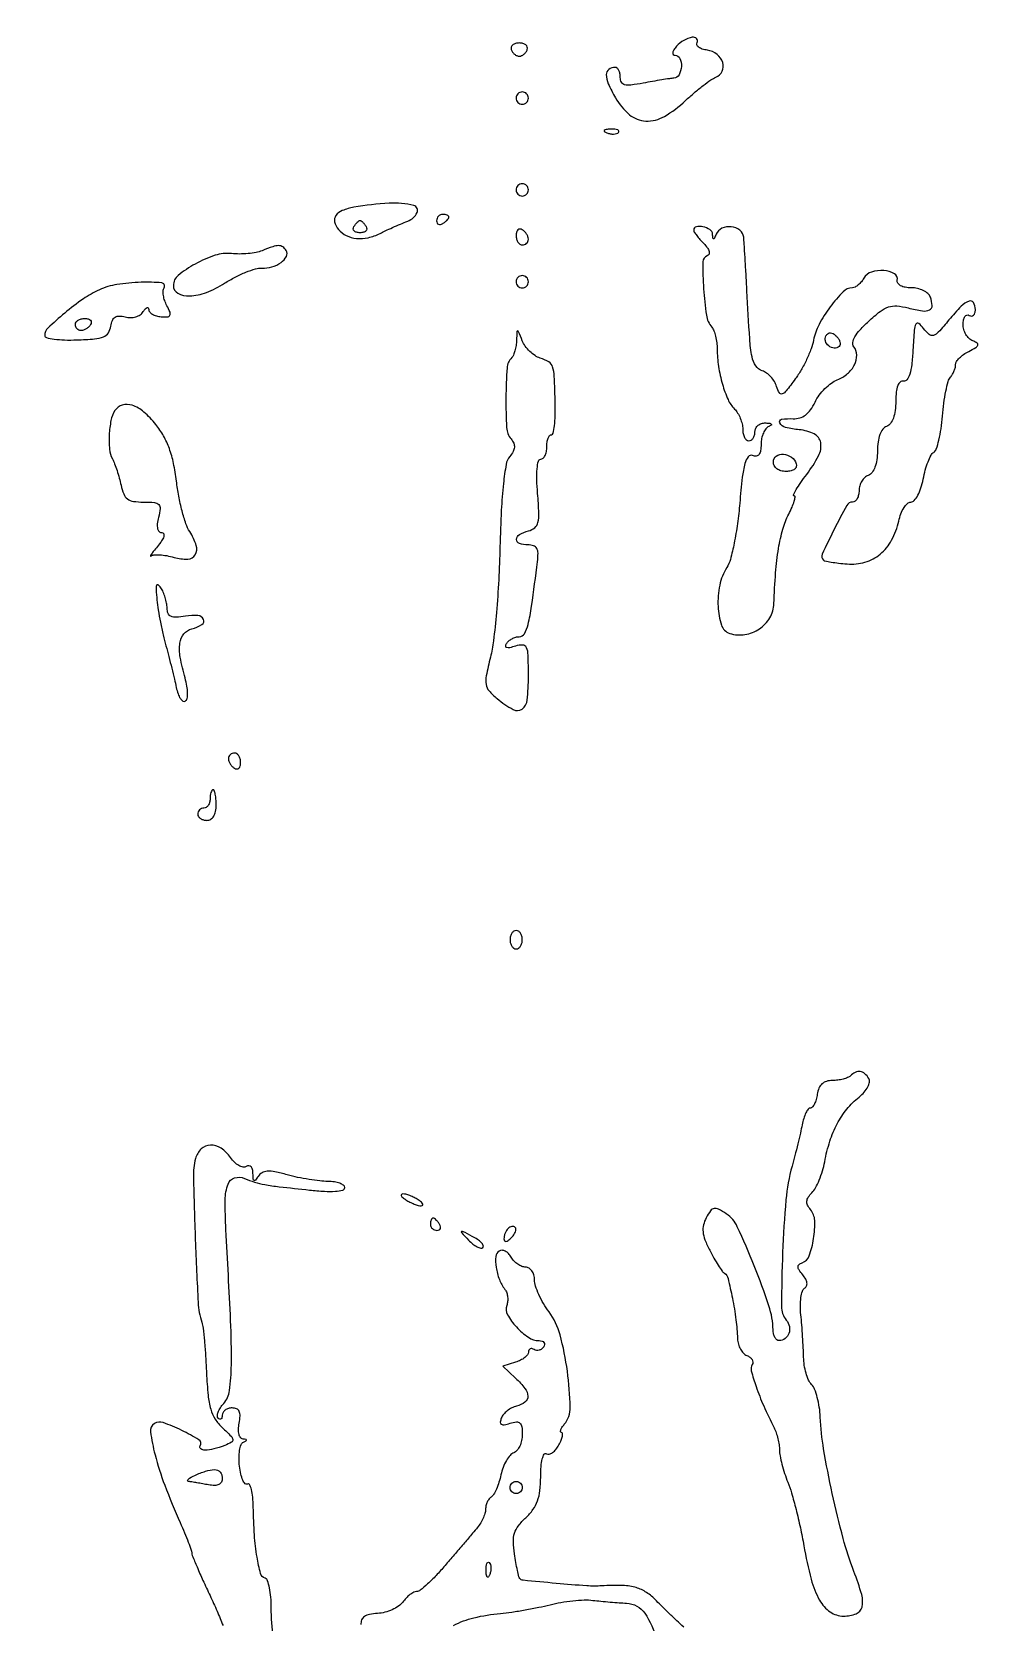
# Model space of a CAD drawing. Extents: x 0 to 4160, y 0 to 3120.
# Drawn here: x 2816.9 to 2972.4, y 1971 to 2230.8 of the extents above; entities that cross this region are included whole.
import ezdxf

# ---------------------------------------------------------------- set-up
doc = ezdxf.new("R2010")
doc.units = 0

msp = doc.modelspace()

# ---------------------------------------------------------------- linework, layer by layer
for points in [[(4159.499279, 606.274193, 0.000001), (4159.667734, 974.478125, 0.000057), (4159.806661, 1380.08378, 0.000034), (4159.883999, 1862.25), (4160, 3120), (3296.563358, 3120), (2433.126717, 3120)], [(757.647081, 3119.740147, 0.000002), (520.492565, 3119.487217, 0.4139)], [(1964.75, 0.149832, 0.000016), (2717.930904, 0.232101, 0.000028), (3351.473438, 0.357111)], [(2856.37979, 1968.45864, -0.038653), (2856, 1973.364072, 0.020589), (2855.928472, 1975.100408, 0.029886), (2855.711305, 1976.618405, 0.029849), (2855.39993, 1977.781725, 0.234827), (2855.017209, 1978.166667, -0.24905), (2854.259682, 1978.970685, -0.02539), (2853.677631, 1981.614522, -0.024888), (2853.255321, 1985.233637, -0.012685), (2853.067489, 1989.809017, 0.019755), (2852.978319, 1991.42377, 0.038817), (2852.757938, 1992.690405, 0.059557), (2852.455455, 1993.472981, 0.43361), (2852.10847, 1993.567038, -0.361349), (2851.73728, 1993.619318, -0.080154), (2851.359615, 1994.199029, -0.049554), (2851.030388, 1995.197795, -0.025799), (2850.811113, 1996.492235, -0.029251), (2850.73233, 1997.855321, -0.04046), (2850.83216, 1999.075618, -0.046056), (2851.074963, 2000.008789, -0.210283), (2851.452644, 2000.405267, 0.023834), (2851.873639, 2000.604909, 0.310358), (2851.94931, 2000.750806, 0.330055), (2851.839644, 2000.865959, 0.025328), (2851.388672, 2000.921053, -0.218747), (2850.989483, 2001.139976, -0.099731), (2850.730568, 2001.690446, -0.068496), (2850.645037, 2002.509361, -0.039063), (2850.755249, 2003.5, 0.033343), (2850.901758, 2004.692739, 0.121329), (2850.761718, 2005.437288, 0.186522), (2850.338475, 2005.851486, 0.101798), (2849.616577, 2006, 0.070474), (2848.998761, 2005.912485, 0.086138), (2848.47487, 2005.657292, 0.100202), (2848.124611, 2005.278228, 0.137401), (2848, 2004.833333, -0.057674), (2847.953523, 2004.431745, -0.173341), (2847.805968, 2004.203407, -0.253183), (2847.590629, 2004.169127, -0.112299), (2847.339464, 2004.327203, -0.218904), (2847.19889, 2004.707122, -0.070119), (2847.331478, 2005.309569, -0.054843), (2847.690525, 2006.023081, -0.037724), (2848.239838, 2006.743869, 0.151144), (2849.18789, 2008.829762, 0.028478), (2849.482708, 2013.056577, 0.01489), (2849.359273, 2020.281681, 0.002108), (2848.600227, 2035.129709, -0.015434), (2848.480983, 2040.010381, -0.085972), (2848.942944, 2042.578779, -0.236105), (2850.009481, 2043.5876, -0.176808), (2851.649075, 2043.495485, 0.027204), (2853.285039, 2042.895109, 0.030047), (2854.923511, 2042.498909, 0.015478), (2857.312066, 2042.147127, 0.00219), (2862.25, 2041.597295, 0.01282), (2864.676873, 2041.400598, 0.030921), (2866.477309, 2041.412458, 0.040255), (2867.684403, 2041.593505, 0.348528), (2868, 2041.991264, 0.239827), (2867.802904, 2042.378541, 0.069087), (2867.192187, 2042.705322, 0.053016), (2866.303285, 2042.929862, 0.034881), (2865.25, 2043.005577, -0.027984), (2863.923046, 2043.082601, -0.012028), (2862.165616, 2043.326654, -0.011857), (2860.301713, 2043.676922, -0.015343), (2858.611672, 2044.090775, 0.016011), (2856.598195, 2044.58098, 0.065273), (2855.344931, 2044.676959, 0.116113), (2854.501046, 2044.429613, 0.122996), (2853.876985, 2043.835198, -0.024711), (2853.446675, 2043.225216, -0.367798), (2853.209459, 2043.176604, -0.253995), (2853.051478, 2043.422765, -0.016161), (2853.015313, 2044.309017, 0.0562), (2852.934249, 2044.977104, 0.1337), (2852.696848, 2045.412853, 0.200428), (2852.342306, 2045.567162, 0.143082), (2851.920083, 2045.450608, -0.186954), (2851.396778, 2045.353255, -0.082065), (2850.723585, 2045.598584, -0.064686), (2850.008165, 2046.133945, -0.047077), (2849.363379, 2046.891591, 0.092301), (2847.800506, 2048.424453, 0.155316), (2846.052258, 2048.933715, 0.187021), (2844.556634, 2048.311077, 0.137565), (2843.635399, 2046.75, 0.071154), (2843.277558, 2043.722369, 0.003358), (2843.59784, 2033.440547, 0.00359), (2844.058476, 2023.219513, 0.064617), (2844.648559, 2020, -0.048466), (2844.852259, 2019.060308, -0.005801), (2845.075288, 2016.944258, -0.006869), (2845.277148, 2014.415967, -0.005595), (2845.425764, 2011.703855, 0.012656), (2845.676939, 2008.062107, 0.047032), (2846.106676, 2005.805307, 0.071185), (2846.837206, 2004.188125, 0.063673), (2848.015332, 2002.771089, -0.00936), (2849.434636, 2001.398289, -0.163748), (2849.714741, 2000.831107, -0.31024), (2849.49634, 2000.398529, -0.031963), (2848.404363, 1999.887519, -0.027899), (2846.606464, 1999.295688, -0.062373), (2845.183756, 1999.098621, -0.169913), (2844.489033, 1999.33159, -0.383327), (2844.398155, 1999.835211, 0.413512), (2844.172977, 2000.794218, 0.026189), (2841.378679, 2002.333853, 0.026799), (2838.352194, 2003.605061, 0.228255), (2836.927652, 2003.455286, 0.296202), (2836.280931, 2002.086129, 0.02965), (2837.012543, 1998.361145, 0.027523), (2838.595684, 1993.389011, 0.013616), (2841.118375, 1987.260898, -0.005387), (2841.83916, 1985.588695, -0.007444), (2842.447273, 1984.071967, -0.004945), (2842.92394, 1982.792168, -0.08688), (2843, 1982.357741, 0.098617), (2843.091496, 1981.898354, 0.002749), (2843.88125, 1980.023583, 0.005537), (2844.850472, 1977.825325, 0.003763), (2846, 1975.344175, -0.008029), (2847.148876, 1972.807912, -0.010328), (2848.11875, 1970.439114, -0.008356)], [(2923.362936, 1970.203918, -0.004146), (2922.240689, 1971.245786, -0.002587), (2920.942271, 1972.484173, -0.002595), (2919.674983, 1973.718201, -0.004712), (2918.653679, 1974.742202, 0.062165), (2917.09339, 1975.983359, 0.075155), (2915.369856, 1976.707539, 0.057265), (2913.155299, 1977.004593, 0.021118), (2910, 1976.931083, -0.034012), (2907.518502, 1976.937225, -0.005086), (2902.543043, 1977.339338, -0.001526), (2897.150718, 1977.846995, -0.197528), (2896.570848, 1978.154027, -0.116531), (2896.435794, 1978.425393, -0.005034), (2896.202396, 1979.470557, -0.008353), (2895.957037, 1980.726458, -0.005835), (2895.72064, 1982.149996, -0.030868), (2895.538937, 1984.137379, -0.083553), (2895.73204, 1985.535382, -0.08945), (2896.361466, 1986.737339, -0.038965), (2897.579099, 1988.07431, 0.048516), (2898.746814, 1989.406633, 0.068607), (2899.482295, 1990.799929, 0.059664), (2899.875812, 1992.484306, 0.027588), (2900, 1994.733331, -0.01901), (2900.064441, 1996.427656, -0.042287), (2900.270686, 1997.70117, -0.073912), (2900.57679, 1998.440307, -0.418139), (2900.949827, 1998.531009, 0.202545), (2901.395213, 1998.461921, 0.092842), (2901.939465, 1998.71215, 0.0693), (2902.499748, 1999.238813, 0.046669), (2902.98501, 1999.971992, 0.023931), (2903.354783, 2000.750267, 0.046992), (2903.558366, 2001.404273, 0.077359), (2903.582052, 2001.846972, 0.384944), (2903.412739, 2002, -0.342416), (2903.261975, 2002.116962, -0.144424), (2903.27171, 2002.389699, -0.064731), (2903.479024, 2002.816881, -0.027912), (2903.856119, 2003.326634, 0.180533), (2904.825168, 2006.105754, 0.028241), (2904.363825, 2011.994859, 0.031548), (2903.16827, 2017.962502, 0.095051), (2901.369414, 2021.683278, -0.027668), (2900.462564, 2023.053807, -0.026324), (2899.696015, 2024.538568, -0.027293), (2899.160557, 2025.921663, -0.078863), (2899, 2026.933278, 0.068237), (2898.891545, 2027.724279, 0.085047), (2898.574564, 2028.393745, 0.100144), (2898.103455, 2028.840865, 0.140835), (2897.54969, 2029, -0.095804), (2896.92709, 2029.1204, -0.055989), (2896.255742, 2029.481867, -0.053129), (2895.640217, 2030.012996, -0.0607), (2895.181367, 2030.640398, 0.063309), (2894.752981, 2031.219801, 0.08406), (2894.228168, 2031.61052, 0.103248), (2893.692267, 2031.756802, 0.154789), (2893.225557, 2031.639402, 0.236991), (2892.673986, 2030.743442, 0.05877), (2892.728985, 2028.968388, 0.054807), (2893.250764, 2026.990125, 0.073432), (2894.161685, 2025.376748, -0.084238), (2894.452638, 2024.834549, -0.054097), (2894.606255, 2024.135593, -0.052647), (2894.608517, 2023.395372, -0.066163), (2894.449452, 2022.72887, 0.224463), (2894.561786, 2021.237859, 0.057451), (2896.02888, 2019.232368, 0.056811), (2897.994151, 2017.539942, 0.150481), (2899.747578, 2017, -0.079193), (2900.224479, 2016.923989, -0.157234), (2900.530954, 2016.701458, -0.184695), (2900.620968, 2016.37053, -0.11396), (2900.489919, 2015.983688, -0.090427), (2900.179369, 2015.639411, -0.095498), (2899.77286, 2015.434921, -0.099685), (2899.334197, 2015.401101, -0.108373), (2898.930902, 2015.542705, 0.083218), (2898.575233, 2015.687875, 0.161891), (2898.273452, 2015.65774, 0.181844), (2898.072789, 2015.45912, 0.108108), (2898, 2015.126405, -0.167955), (2897.852209, 2014.698842, -0.058812), (2897.387033, 2014.231518, -0.050319), (2896.711851, 2013.79907, -0.040466), (2895.913305, 2013.472484), (2893.826611, 2012.810193), (2895.913305, 2010.866141, -0.039423), (2897.438605, 2009.202242, -0.158554), (2897.903779, 2007.922614, -0.246881), (2897.440942, 2006.964224, -0.095549), (2896.069175, 2006.307839, 0.056644), (2895.288817, 2006.006114, 0.046767), (2894.540183, 2005.520351, 0.048664), (2893.931746, 2004.934727, 0.085418), (2893.575467, 2004.336068, 0.061981), (2893.409736, 2003.666388, 0.298909), (2893.576229, 2003.332118, 0.183901), (2894.048751, 2003.253905, 0.026913), (2895.006292, 2003.501997, -0.0492), (2896.035928, 2003.720391, -0.216451), (2896.611717, 2003.532365, -0.177198), (2896.919412, 2002.938554, -0.031841), (2897, 2001.674376, -0.053079), (2896.895555, 2000.693284, -0.056584), (2896.587074, 1999.778265, -0.063423), (2896.132571, 1999.061133, -0.128913), (2895.594296, 1998.674558, 0.127078), (2895.007338, 1998.256226, 0.04377), (2894.404343, 1997.395864, 0.040113), (2893.877991, 1996.288292, 0.036829), (2893.517359, 1995.079037, -0.022827), (2893.192595, 1993.867249, -0.026678), (2892.772152, 1992.753085, -0.027135), (2892.322457, 1991.864371, -0.124265), (2891.923063, 1991.452451, 0.094198), (2891.569549, 1991.12874, 0.052876), (2891.27115, 1990.626257, 0.050169), (2891.068473, 1990.034495, 0.057494), (2891, 1989.440983, -0.077296), (2890.894846, 1988.764842, -0.032852), (2890.558795, 1987.909226, -0.031518), (2890.072859, 1987.025915, -0.035845), (2889.498025, 1986.25, 0.000639), (2888.689071, 1985.30502, 0.000161), (2887.375529, 1983.765625, 0.000165), (2885.875597, 1982.005469, 0.000166), (2884.381663, 1980.25, -0.012991), (2882.922615, 1978.622029, -0.018074), (2881.528379, 1977.248437, -0.014668), (2880.320372, 1976.204941, -0.172462), (2879.74388, 1976, 0.120741), (2879.264176, 1975.882446, 0.041137), (2878.653326, 1975.497029, 0.038057), (2878.023101, 1974.94297, 0.035559), (2877.468464, 1974.287759, -0.084367), (2876.782168, 1973.620827, -0.044518), (2875.744622, 1973.035312, -0.042631), (2874.544374, 1972.611297, -0.050793), (2873.358222, 1972.428533, 0.035051), (2872.050675, 1972.268942, 0.100252), (2871.208139, 1971.921271, 0.149532), (2870.759777, 1971.36991, 0.118542), (2870.644542, 1970.606858, -0.069159)], [(2885.76637, 1970.456498, -0.064476), (2889.102712, 1971.724124, -0.035583), (2893.413808, 1972.433959, 0.012962), (2895.270226, 1972.653995, 0.00755), (2897.484848, 1973.009115, 0.007544), (2899.693905, 1973.432095, 0.012644), (2901.53461, 1973.86223, -0.021895), (2903.296403, 1974.2397, -0.016606), (2905.255136, 1974.503892, -0.016878), (2907.112945, 1974.628753, -0.037113), (2908.53461, 1974.570663, 0.004788), (2909.853104, 1974.431105, 0.003183), (2911.367433, 1974.295193, 0.003204), (2912.839087, 1974.182041, 0.006252), (2914.0141, 1974.11402, -0.233714), (2917.002506, 1972.463916, -0.098554), (2918.882538, 1968.145782, -0.079047)]]:
    msp.add_lwpolyline(points, format="xyb")
for points in [[(2922.210573, 2228.461963, 0.034298), (2921.761049, 2227.875772, 0.104444), (2921.57706, 2227.411757, 0.239028), (2921.665747, 2227.124939, 0.203142), (2921.960573, 2227, -0.298753), (2922.739889, 2226.488722, -0.116902), (2922.976936, 2225.161966, -0.107532), (2922.598813, 2223.7967, -0.258514), (2921.75, 2223.240077, 0.017566), (2921.04286, 2223.162266, 0.003361), (2919.765625, 2222.967341, 0.003579), (2918.277355, 2222.719021, 0.003288), (2916.75, 2222.442568, -0.014558), (2914.742579, 2222.125768, -0.092676), (2913.716898, 2222.184722, -0.212066), (2913.196163, 2222.589015, -0.123796), (2913, 2223.369158, 0.049125), (2912.938534, 2223.993253, 0.069123), (2912.755208, 2224.52094, 0.089302), (2912.484843, 2224.876199, 0.187693), (2912.166667, 2225, 0.159358), (2911.124364, 2224.659146, 0.241826), (2910.706242, 2223.823925, 0.104595), (2911.035589, 2222.34304, 0.023745), (2912.218257, 2220.04193, 0.086683), (2914.518736, 2217.283744, 0.167036), (2917.167619, 2216.251209, 0.142649), (2920.200025, 2217.00204, 0.05757), (2923.65009, 2219.576783, -0.011895), (2925.078915, 2220.861512, -0.012949), (2926.528166, 2222.039859, -0.012488), (2927.816824, 2222.982979, -0.060175), (2928.618481, 2223.407092, 0.194068), (2929.65211, 2224.369588, 0.188026), (2929.746289, 2225.795857, 0.151224), (2928.811634, 2227.144746, 0.131509), (2927.224953, 2227.821494, -0.042728), (2926.401923, 2228.011637, -0.081936), (2925.801199, 2228.321298, -0.136574), (2925.51285, 2228.692934, -0.239945), (2925.544186, 2229.071494, 0.347964), (2925.470108, 2229.706426, 0.246248), (2924.753834, 2229.929599, 0.08694), (2923.376567, 2229.42015, 0.080244)], [(2895.191667, 2227.925, 0.073624), (2895.399741, 2227.514089, 0.066918), (2895.723802, 2227.165781, 0.070382), (2896.110048, 2226.930417, 0.102038), (2896.5, 2226.85, 0.102038), (2896.889952, 2226.930417, 0.070382), (2897.276198, 2227.165781, 0.066918), (2897.600259, 2227.514089, 0.073624), (2897.808333, 2227.925, 0.159683), (2897.810399, 2228.333474, 0.143818), (2897.571823, 2228.684219, 0.107546), (2897.111023, 2228.920344, 0.064908), (2896.5, 2229, 0.064908), (2895.888977, 2228.920344, 0.107546), (2895.428177, 2228.684219, 0.143818), (2895.189601, 2228.333474, 0.159683)], [(2896, 2220, 0.099038), (2896.076342, 2219.618362, 0.097945), (2896.29375, 2219.29375, 0.097945), (2896.618362, 2219.076342, 0.099038), (2897, 2219, 0.099038), (2897.381638, 2219.076342, 0.097945), (2897.70625, 2219.29375, 0.097945), (2897.923658, 2219.618362, 0.099038), (2898, 2220, 0.099038), (2897.923658, 2220.381638, 0.097945), (2897.70625, 2220.70625, 0.097945), (2897.381638, 2220.923658, 0.099038), (2897, 2221, 0.099038), (2896.618362, 2220.923658, 0.097945), (2896.29375, 2220.70625, 0.097945), (2896.076342, 2220.381638, 0.099038)], [(2910.8125, 2214.316886, 0.051402), (2911.359369, 2214.160852, 0.05415), (2911.916927, 2214.123424, 0.060344), (2912.402231, 2214.202593, 0.126455), (2912.729167, 2214.395833, 0.296942), (2912.77538, 2214.614691, 0.208169), (2912.592839, 2214.799335, 0.077125), (2912.112848, 2214.910055, 0.028489), (2911.416667, 2214.921053, 0.018894), (2910.670344, 2214.862007, 0.168741), (2910.37858, 2214.720685, 0.470617), (2910.395823, 2214.538436, 0.054073)], [(2896, 2205, 0.099038), (2896.076342, 2204.618362, 0.097945), (2896.29375, 2204.29375, 0.097945), (2896.618362, 2204.076342, 0.099038), (2897, 2204, 0.099038), (2897.381638, 2204.076342, 0.097945), (2897.70625, 2204.29375, 0.097945), (2897.923658, 2204.618362, 0.099038), (2898, 2205, 0.099038), (2897.923658, 2205.381638, 0.097945), (2897.70625, 2205.70625, 0.097945), (2897.381638, 2205.923658, 0.099038), (2897, 2206, 0.099038), (2896.618362, 2205.923658, 0.097945), (2896.29375, 2205.70625, 0.097945), (2896.076342, 2205.381638, 0.099038)], [(2869.5, 2202.152935, 0.049465), (2867.598835, 2201.625398, 0.14835), (2866.548823, 2200.803604, 0.216978), (2866.352691, 2199.754629, 0.113036), (2866.964826, 2198.542382, 0.107138), (2868.249444, 2197.53586, 0.089194), (2869.923374, 2197.066759, 0.07963), (2871.825377, 2197.18791, 0.063132), (2873.763569, 2197.892399, -0.010538), (2874.624364, 2198.312093, -0.004268), (2875.8143, 2198.849263, -0.00422), (2877.104752, 2199.405634, -0.005352), (2878.306388, 2199.896652, 0.184008), (2879.819432, 2201.281418, 0.478645), (2879.293531, 2202.436812, 0.077869), (2875.25553, 2202.823168, 0.027954)], [(2883, 2199.940983, 0.108972), (2883.078288, 2199.586039, 0.182303), (2883.29375, 2199.3746, 0.161196), (2883.6179, 2199.343488, 0.082592), (2884, 2199.5, 0.029505), (2884.382774, 2199.768994, 0.035638), (2884.70625, 2200.066025, 0.038439), (2884.934461, 2200.34829, 0.151918), (2885, 2200.559017, 0.210953), (2884.92554, 2200.727648, 0.081139), (2884.70625, 2200.870461, 0.061769), (2884.382849, 2200.967655, 0.042167), (2884, 2201, 0.105053), (2883.618444, 2200.918938, 0.099167), (2883.29375, 2200.688914, 0.09642), (2883.076123, 2200.345238, 0.093332)], [(2871.5, 2199, -0.146489), (2871.602013, 2198.620597, -0.191582), (2871.461189, 2198.29375, -0.134005), (2871.074636, 2198.072951, -0.063222), (2870.5, 2198, -0.063222), (2869.925364, 2198.072951, -0.134005), (2869.538811, 2198.29375, -0.191582), (2869.397987, 2198.620597, -0.146489), (2869.5, 2199, -0.025622), (2869.764631, 2199.382847, -0.032351), (2870.048689, 2199.70625, -0.033983), (2870.313296, 2199.937141, -0.163822), (2870.5, 2200, -0.163822), (2870.686704, 2199.937141, -0.033983), (2870.951311, 2199.70625, -0.032351), (2871.235369, 2199.382847, -0.025622)], [(2896, 2197.559017, 0.062283), (2896.074545, 2196.962904, 0.080552), (2896.29375, 2196.457961, 0.097988), (2896.618621, 2196.120018, 0.153634), (2897, 2196, 0.092995), (2897.381732, 2196.071618, 0.096318), (2897.70625, 2196.276414, 0.099231), (2897.923444, 2196.581949, 0.105429), (2898, 2196.940983, 0.089642), (2897.926698, 2197.346558, 0.053229), (2897.70625, 2197.7871, 0.051032), (2897.382515, 2198.193797, 0.06081), (2897, 2198.5, 0.139169), (2896.620352, 2198.607943, 0.191142), (2896.29375, 2198.478525, 0.138808), (2896.073267, 2198.110654, 0.066118)], [(2925, 2198.428571, 0.14123), (2925.090274, 2198.115346, 0.019112), (2925.479967, 2197.545033, 0.020785), (2926.008251, 2196.890692, 0.016158), (2926.633929, 2196.223214, -0.036336), (2927.226919, 2195.537149, -0.090024), (2927.521108, 2194.944191, -0.169008), (2927.497541, 2194.507053, -0.218462), (2927.207537, 2194.235846, 0.322712), (2926.473857, 2193.218349, 0.016015), (2926.611859, 2188.856568, 0.020992), (2927.070351, 2184.53234, 0.136662), (2927.952187, 2182.553693, -0.082048), (2928.287979, 2181.976844, -0.030225), (2928.569876, 2181.075147, -0.028981), (2928.764233, 2180.034422, -0.030869), (2928.831523, 2179, 0.036801), (2929.05045, 2176.155358, 0.03266), (2929.685931, 2173.25474, 0.033905), (2930.597804, 2170.746988, 0.092476), (2931.661011, 2169.196132, -0.060155), (2932.173813, 2168.542485, -0.039059), (2932.606672, 2167.683953, -0.038968), (2932.90206, 2166.765021, -0.058346), (2933, 2165.928571, 0.049879), (2933.073804, 2165.190576, 0.069864), (2933.29375, 2164.566518, 0.090018), (2933.618232, 2164.146613, 0.185417), (2934, 2164, 0.148195), (2934.381354, 2164.115568, 0.098894), (2934.70625, 2164.440625, 0.082425), (2934.925306, 2164.926543, 0.064853), (2935, 2165.5, -0.117584), (2935.134948, 2166.065902, -0.105533), (2935.514062, 2166.536184, -0.097345), (2936.081752, 2166.837493, -0.084943), (2936.75, 2166.921053, -0.021021), (2937.416573, 2166.862835, -0.185333), (2937.672067, 2166.724694, -0.449116), (2937.648042, 2166.54862, -0.051902), (2937.25, 2166.337719, 0.13526), (2936.770961, 2165.971723, 0.060379), (2936.367188, 2165.28082, 0.053478), (2936.092692, 2164.397879, 0.048679), (2936, 2163.448051, -0.037035), (2935.92253, 2162.403589, -0.12461), (2935.660208, 2161.776178, -0.204063), (2935.219338, 2161.521263, -0.122622), (2934.609821, 2161.596231, 0.333896), (2933.897317, 2161.392808, 0.096619), (2933.361586, 2160.299269, 0.037675), (2932.932449, 2158.038483, 0.006951), (2932.515623, 2153.814846, -0.013235), (2932.142929, 2150.469116, -0.015088), (2931.605456, 2147.291884, -0.014344), (2930.993703, 2144.636561, -0.077767), (2930.405802, 2143.285183, 0.090736), (2929.247599, 2140.423585, 0.062122), (2928.968478, 2136.921087, 0.068075), (2929.522155, 2133.887044, 0.241281), (2930.885091, 2132.536471, 0.116395), (2933.36385, 2132.348759, 0.109939), (2935.723215, 2133.277912, 0.112115), (2937.432403, 2135.100369, 0.125109), (2938.099481, 2137.410515, -0.011097), (2938.37377, 2142.44931, -0.021755), (2938.854919, 2146.436989, -0.027327), (2939.554438, 2149.591477, -0.051141), (2940.51112, 2152.021504, 0.016104), (2941.056217, 2153.164365, 0.030176), (2941.409631, 2154.125067, 0.037046), (2941.563474, 2154.81918, 0.457064), (2941.406991, 2155, -0.550519), (2941.29251, 2155.180862, -0.02083), (2941.741356, 2156.035023, -0.020656), (2942.464497, 2157.171249, -0.010879), (2943.450113, 2158.523482, 0.041643), (2945.383204, 2161.550254, 0.163788), (2945.731978, 2163.705497, 0.241616), (2944.68356, 2165.11834, 0.090719), (2942.241811, 2165.813358, -0.036969), (2940.006701, 2166.197644, -0.206884), (2939.06314, 2166.9182, -0.521062), (2939.353871, 2167.519893, -0.053456), (2941.229973, 2167.619736, 0.084319), (2942.30242, 2167.743176, 0.09041), (2943.245441, 2168.214119, 0.076765), (2944.074592, 2169.062272, 0.043027), (2944.811204, 2170.305635, -0.046617), (2945.496296, 2171.443362, -0.036212), (2946.43598, 2172.542019, -0.037245), (2947.472541, 2173.44454, -0.069764), (2948.444846, 2173.979031, 0.086177), (2950.125572, 2174.975685, 0.100432), (2951.267247, 2176.436359, 0.120149), (2951.627426, 2178.016728, 0.165731), (2951.140903, 2179.376748, -0.217609), (2950.972119, 2180.0562, -0.084703), (2951.315702, 2180.985734, -0.053783), (2952.161262, 2182.144175, -0.022221), (2953.531548, 2183.522652, -0.02096), (2955.450003, 2185.145214, -0.083713), (2956.801365, 2185.87137, -0.103643), (2958.162008, 2186.034738, -0.041648), (2960.017557, 2185.715645, 0.023169), (2962.347608, 2185.225781, 0.153017), (2963.51169, 2185.393138, 0.300846), (2963.937118, 2186.10308, 0.080625), (2963.654923, 2187.456872, 0.122453), (2963.242023, 2188.047514, 0.064625), (2962.49312, 2188.546706, 0.0583), (2961.543499, 2188.885181, 0.056541), (2960.531385, 2189, -0.042962), (2959.542449, 2189.085131, -0.080538), (2958.785735, 2189.346416, -0.121413), (2958.346112, 2189.743694, -0.201519), (2958.25, 2190.226259, 0.323946), (2957.765077, 2191.296457, 0.11353), (2956.053405, 2191.81229, 0.091323), (2954.010642, 2191.575241, 0.193078), (2952.79069, 2190.590468, -0.043878), (2952.376278, 2189.981991, -0.046336), (2951.868835, 2189.4672, -0.051095), (2951.348688, 2189.112967, -0.124583), (2950.902344, 2189, 0.202325), (2949.388998, 2188.361488, 0.033845), (2947.302784, 2185.907712, 0.037165), (2945.46069, 2182.986785, 0.075219), (2944.56078, 2180.428165, -0.042336), (2944.166713, 2179.018937, -0.02088), (2943.443559, 2177.303952, -0.020555), (2942.539375, 2175.575215, -0.028164), (2941.578343, 2174.106188, -0.007489), (2940.085408, 2172.144814, -0.130953), (2939.450934, 2171.667685, -0.379412), (2938.988312, 2171.831803, -0.049364), (2938.53908, 2172.876871, 0.060484), (2938.168017, 2173.689915, 0.047937), (2937.587065, 2174.462466, 0.049389), (2936.896301, 2175.082538, 0.081553), (2936.198848, 2175.436888, -0.168932), (2935.130875, 2176.235425, -0.101435), (2934.51977, 2177.714193, -0.031683), (2934.145227, 2180.662574, -0.002535), (2933.690601, 2188.5, 0.000877), (2933.537035, 2191.308403, 0.001044), (2933.381949, 2193.957812, 0.000902), (2933.242436, 2196.19206, 0.006763), (2933.160076, 2197.25, 0.207156), (2932.534024, 2198.396659, 0.138832), (2931.130399, 2198.968075, 0.134338), (2929.601001, 2198.72696, 0.193311), (2928.662281, 2197.75, -0.009076), (2928.382013, 2197.090194, -0.295955), (2928.242982, 2197, -0.382689), (2928.135242, 2197.096611, -0.011437), (2928.078947, 2197.75, 0.235107), (2927.644226, 2198.500701, 0.092045), (2926.511135, 2198.980427, 0.113827), (2925.426346, 2198.969843, 0.346541)], [(2854.5, 2195.068663, -0.049113), (2853.521048, 2194.782572, -0.022701), (2852.20656, 2194.596282, -0.022229), (2850.795798, 2194.524359, -0.028722), (2849.501055, 2194.590372, 0.106862), (2846.846472, 2194.311828, 0.046417), (2843.575711, 2192.889357, 0.04501), (2840.798221, 2191.01775, 0.224105), (2840.006833, 2189.366631, 0.277914), (2840.755095, 2188.10728, 0.135302), (2842.646812, 2187.677177, 0.080587), (2845.402539, 2188.253707, 0.049643), (2848.368914, 2189.746619, -0.021496), (2850.09387, 2190.739965, -0.022978), (2851.860456, 2191.557771, -0.023325), (2853.433954, 2192.116084, -0.091373), (2854.453914, 2192.230885, 0.088055), (2856.102519, 2192.405458, 0.086746), (2857.599897, 2193.136571, 0.116746), (2858.466363, 2194.142432, 0.26394), (2858.429973, 2195.113307, 0.103278), (2857.885252, 2195.687113, 0.155467), (2857.230844, 2195.887471, 0.079293), (2856.258798, 2195.720999, 0.013652)], [(2896, 2190, 0.099038), (2896.076342, 2189.618362, 0.097945), (2896.29375, 2189.29375, 0.097945), (2896.618362, 2189.076342, 0.099038), (2897, 2189, 0.099038), (2897.381638, 2189.076342, 0.097945), (2897.70625, 2189.29375, 0.097945), (2897.923658, 2189.618362, 0.099038), (2898, 2190, 0.099038), (2897.923658, 2190.381638, 0.097945), (2897.70625, 2190.70625, 0.097945), (2897.381638, 2190.923658, 0.099038), (2897, 2191, 0.099038), (2896.618362, 2190.923658, 0.097945), (2896.29375, 2190.70625, 0.097945), (2896.076342, 2190.381638, 0.099038)], [(2827.923759, 2188.668781, 0.045412), (2825.313163, 2187.185578, 0.02205), (2822.259326, 2184.856692, 0.015292), (2819.519023, 2182.423059, 0.206362), (2819, 2181.219057, 0.345604), (2819.272361, 2180.872085, 0.025413), (2820.542188, 2180.629231, 0.026831), (2822.237331, 2180.485642, 0.016288), (2824.25, 2180.4891, 0.012546), (2827.138499, 2180.660829, 0.074738), (2828.603548, 2181.009538, 0.152013), (2829.395032, 2181.655606, 0.10972), (2829.805385, 2182.7265, -0.05729), (2830.0602, 2183.67741, -0.156318), (2830.49637, 2184.209776, -0.153823), (2831.165874, 2184.394358, -0.05494), (2832.157743, 2184.248498, 0.06529), (2833.026848, 2184.138953, 0.070103), (2833.873019, 2184.262505, 0.076231), (2834.590843, 2184.597932, 0.104631), (2835.087045, 2185.106601, -0.031487), (2835.428977, 2185.578098, -0.126325), (2835.714688, 2185.786013, -0.350884), (2835.900321, 2185.729167, -0.147033), (2835.984687, 2185.462804, 0.176724), (2836.140313, 2185.055047, 0.081213), (2836.58359, 2184.685985, 0.065248), (2837.234864, 2184.409166, 0.049142), (2838.002003, 2184.274802, 0.031886), (2839.05608, 2184.262748, 0.264157), (2839.444398, 2184.511007, 0.224049), (2839.466602, 2185.008157, 0.023807), (2838.955759, 2186.082665, -0.041169), (2838.599446, 2186.904482, -0.04432), (2838.39323, 2187.753654, -0.048863), (2838.35403, 2188.506787, -0.127669), (2838.512773, 2189.020667, 0.558171), (2838.117828, 2189.808648, 0.030311), (2834.732509, 2189.901379, 0.030549), (2830.801716, 2189.529612, 0.067736)], [(2966.682776, 2183.75, -0.009392), (2964.944447, 2181.750612, -0.129142), (2964.147172, 2181.228851, -0.268424), (2963.461933, 2181.369086, -0.047981), (2962.537523, 2182.364242, 0.061384), (2961.740114, 2183.177944, 0.478232), (2961.290557, 2183.07776, 0.095884), (2961.023867, 2182.107273, 0.004994), (2960.806222, 2178.864242, -0.014617), (2960.599224, 2176.470371, -0.045006), (2960.267931, 2174.880507, -0.081796), (2959.82099, 2173.97527, -0.294699), (2959.25, 2173.75, 0.234552), (2958.720507, 2173.607226, 0.121258), (2958.320794, 2173.029564, 0.066492), (2958.074589, 2171.983599, 0.024602), (2958, 2170.468615, -0.032025), (2957.90248, 2168.947633, -0.055587), (2957.60306, 2167.719408, -0.072248), (2957.128124, 2166.838403, -0.14238), (2956.5, 2166.361626, 0.141004), (2955.877501, 2165.891762, 0.071446), (2955.401531, 2165.023437, 0.055923), (2955.099107, 2163.824263, 0.033841), (2955, 2162.361626, -0.033841), (2954.900893, 2160.89899, -0.055923), (2954.598469, 2159.699815, -0.071446), (2954.122499, 2158.831491, -0.141004), (2953.5, 2158.361626, 0.098143), (2952.926463, 2158.000393, 0.066864), (2952.440625, 2157.399034, 0.064008), (2952.112085, 2156.659707, 0.07271), (2952, 2155.893011, -0.053837), (2951.921795, 2155.168805, -0.073581), (2951.689732, 2154.556072, -0.093301), (2951.346808, 2154.144781, -0.174163), (2950.94377, 2154, 0.273083), (2949.994803, 2153.439942, 0.009524), (2947.918211, 2149.503409, 0.009063), (2945.984396, 2145.482129, 0.317716), (2946.166442, 2144.510082, 0.146645), (2946.436064, 2144.369993, 0.007095), (2947.442749, 2144.193263, 0.011058), (2948.661304, 2144.024673, 0.007703), (2950.042917, 2143.886108, 0.091247), (2952.967957, 2144.172028, 0.103903), (2955.452302, 2145.485981, 0.096635), (2957.325333, 2147.78068, 0.069032), (2958.477637, 2150.898182, -0.037962), (2958.834657, 2152.08551, -0.050683), (2959.34338, 2153.088841, -0.060957), (2959.917368, 2153.781048, -0.191472), (2960.468164, 2154, 0.219092), (2961.020452, 2154.254206, 0.053875), (2961.599518, 2155.09987, 0.045127), (2962.115374, 2156.311279, 0.031745), (2962.480493, 2157.747708, -0.02127), (2962.824047, 2159.228462, -0.025888), (2963.274886, 2160.578607, -0.025871), (2963.761471, 2161.651528, -0.135754), (2964.197516, 2162.122072, 0.176203), (2964.615976, 2162.652004, 0.020767), (2965.035148, 2164.120526, 0.022821), (2965.392726, 2165.971026, 0.016825), (2965.625183, 2168.045337, -0.013982), (2965.849189, 2170.152384, -0.017166), (2966.180428, 2172.103032, -0.015737), (2966.562126, 2173.704302, -0.10722), (2966.934414, 2174.420973, 0.04225), (2967.27327, 2174.907588, 0.034692), (2967.55137, 2175.476786, 0.035963), (2967.733597, 2176.039419, 0.073643), (2967.777161, 2176.5, -0.164343), (2967.906351, 2176.961304, -0.04795), (2968.384787, 2177.53552, -0.04256), (2969.08339, 2178.118285, -0.034538), (2969.919772, 2178.620918, 0.015196), (2971.065446, 2179.250475, 0.172321), (2971.392187, 2179.641043, 0.355396), (2971.276956, 2179.980125, 0.048501), (2970.557575, 2180.339533, -0.103553), (2969.961931, 2180.723661, -0.06672), (2969.457538, 2181.375712, -0.062887), (2969.116307, 2182.183812, -0.068592), (2969, 2183.027632, -0.047067), (2969.071484, 2183.785336, -0.102478), (2969.29375, 2184.322431, -0.180106), (2969.621929, 2184.555628, -0.20661), (2970, 2184.5, 0.139169), (2970.379648, 2184.392057, 0.191142), (2970.70625, 2184.521475, 0.138808), (2970.926733, 2184.889346, 0.066118), (2971, 2185.440983, 0.134138), (2970.689139, 2186.578873, 0.368076), (2969.959985, 2186.830303, 0.108066), (2968.685742, 2185.979683, 0.017502)], [(2826.5, 2183, -0.06081), (2826.193797, 2182.617485, -0.051032), (2825.7871, 2182.29375, -0.053229), (2825.346558, 2182.073302, -0.089642), (2824.940983, 2182, -0.105429), (2824.581949, 2182.076556, -0.099231), (2824.276414, 2182.29375, -0.096318), (2824.071618, 2182.618268, -0.092995), (2824, 2183, -0.153634), (2824.120018, 2183.381379, -0.097988), (2824.457961, 2183.70625, -0.080552), (2824.962904, 2183.925455, -0.062283), (2825.559017, 2184, -0.066118), (2826.110654, 2183.926733, -0.138808), (2826.478525, 2183.70625, -0.191142), (2826.607943, 2183.379648, -0.139169)], [(2896.063386, 2180.416667, -0.030729), (2895.984954, 2179.5652, -0.030694), (2895.80274, 2178.729433, -0.032233), (2895.552385, 2178.022756, -0.095408), (2895.26509, 2177.598423, 0.181517), (2894.505246, 2175.9252, 0.01481), (2894.321638, 2171.035599, 0.015587), (2894.435133, 2166.156299, 0.160943), (2895.159891, 2164.307343, -0.069726), (2895.590413, 2163.610625, -0.121588), (2895.706169, 2162.945394, -0.108253), (2895.501869, 2162.249024, -0.047959), (2894.960575, 2161.452496, 0.130858), (2894.359234, 2160.149864, 0.015999), (2893.916035, 2157.010667, 0.014944), (2893.573551, 2152.649777, 0.006087), (2893.357479, 2146.702496, -0.007595), (2893.144545, 2141.291218, -0.007855), (2892.768786, 2135.949421, -0.007633), (2892.300374, 2131.33671, -0.033185), (2891.801071, 2128.635959, 0.011374), (2891.105971, 2125.618489, 0.091244), (2891.0752, 2124.19922, 0.142326), (2891.575586, 2123.144718, 0.041104), (2892.892507, 2121.885959, 0.041163), (2895.502196, 2120.106779, 0.29315), (2896.959233, 2120.18586, 0.215084), (2897.806622, 2121.657172, 0.024712), (2898, 2125.567388, 0.00689), (2897.952639, 2129.004128, 0.095843), (2897.684857, 2130.209184, 0.290769), (2897.067368, 2130.627202, 0.084323), (2895.874771, 2130.460254, -0.021768), (2894.944965, 2130.209117, -0.128686), (2894.445308, 2130.226959, -0.359143), (2894.287857, 2130.462349, -0.113869), (2894.433788, 2130.892866, -0.078071), (2894.797483, 2131.316514, -0.053355), (2895.322326, 2131.674779, -0.05275), (2895.919247, 2131.918021, -0.070503), (2896.497744, 2132, 0.266507), (2897.347267, 2132.487428, 0.07271), (2897.948854, 2133.97707, 0.025609), (2898.525093, 2137.015112, 0.002639), (2899.478057, 2144.25, 0.03011), (2899.569446, 2145.643574, 0.131436), (2899.361961, 2146.435987, 0.189599), (2898.838179, 2146.858323, 0.076105), (2897.912763, 2147, -0.081521), (2896.516835, 2147.229117, -0.330964), (2896.055543, 2147.894496, -0.260053), (2896.536468, 2148.693406, -0.066174), (2897.988331, 2149.286698, 0.106886), (2899.026784, 2149.812553, 0.163109), (2899.563465, 2150.657791, 0.07233), (2899.712669, 2152.176301, 0.009606), (2899.500421, 2155.403329, -0.014298), (2899.372202, 2157.678552, -0.029727), (2899.428571, 2159.454227, -0.034468), (2899.629067, 2160.695985, -0.348628), (2900.01209, 2161, 0.192994), (2900.389397, 2161.15127, 0.087572), (2900.709801, 2161.5875, 0.067412), (2900.927233, 2162.234553, 0.047425), (2901, 2163, -0.035683), (2901.054736, 2163.765994, -0.054077), (2901.220313, 2164.4125, -0.070716), (2901.462482, 2164.855821, -0.236684), (2901.75, 2165, 0.355874), (2902.039192, 2165.23568, 0.019715), (2902.242969, 2166.46875, 0.023255), (2902.368906, 2168.083079, 0.014088), (2902.375, 2170, 0.004057), (2902.223068, 2174.587207, 0.068225), (2901.95566, 2176.078214, 0.178501), (2901.317896, 2176.888225, 0.060876), (2899.935245, 2177.520553, -0.069765), (2899.080812, 2177.929752, -0.044715), (2898.220903, 2178.618483, -0.044217), (2897.484287, 2179.462185, -0.061591), (2896.998631, 2180.33794, 0.002186), (2896.387146, 2181.835408, 0.280736), (2896.231687, 2181.94908, 0.426352), (2896.115707, 2181.846936, 0.003074)], [(2948.749864, 2179.416531, -0.222509), (2947.958406, 2179.129854, -0.14837), (2947.049532, 2179.498109, -0.146836), (2946.492512, 2180.312904, -0.218805), (2946.596556, 2181.156231, -0.094625), (2946.940704, 2181.531428, -0.169261), (2947.335356, 2181.655459, -0.136091), (2947.785686, 2181.515485, -0.053431), (2948.296201, 2181.103799, -0.055675), (2948.659942, 2180.648583, -0.075207), (2948.871032, 2180.166597, -0.09457), (2948.903147, 2179.733892, -0.169316)], [(2830.464689, 2168.942866, 0.088825), (2829.824298, 2167.322578, 0.03686), (2829.528499, 2164.978358, 0.036701), (2829.578906, 2162.638397, 0.098655), (2830.055286, 2161.051184, -0.030959), (2830.412042, 2160.265752, -0.012269), (2830.807386, 2159.147848, -0.012087), (2831.176441, 2157.91656, -0.014842), (2831.458649, 2156.75, 0.044633), (2831.896906, 2155.317413, 0.136206), (2832.512183, 2154.51943, 0.125867), (2833.482748, 2154.11729, 0.035611), (2835.12746, 2154, -0.020319), (2836.916258, 2153.927277, -0.179856), (2837.619848, 2153.598468, -0.226251), (2837.849139, 2152.934925, -0.033413), (2837.589356, 2151.5, 0.031842), (2837.391708, 2150.427503, 0.083651), (2837.429377, 2149.648739, 0.14718), (2837.689351, 2149.181233, 0.195181), (2838.135936, 2149, -0.302722), (2838.428798, 2148.8048, -0.178048), (2838.447431, 2148.367506, -0.071781), (2838.099666, 2147.653306, -0.025839), (2837.415644, 2146.75, 0.006118), (2836.738002, 2145.924841, 0.019798), (2836.317067, 2145.354403, 0.154095), (2836.268056, 2145.190372, 0.625298), (2836.33593, 2145.158606, -0.151168), (2836.839219, 2145.359527, -0.032814), (2837.785785, 2145.372934, -0.031396), (2838.928164, 2145.24189, -0.025585), (2840.127677, 2144.963383, 0.07476), (2842.365462, 2144.67069, 0.256898), (2843.591586, 2145.376155, 0.221438), (2843.760223, 2146.904067, 0.059267), (2842.681878, 2149.169212, -0.05909), (2842.068606, 2150.456264, -0.017386), (2841.438255, 2152.55441, -0.017196), (2840.888353, 2154.982755, -0.017692), (2840.51266, 2157.420271, 0.022171), (2840.039193, 2160.319483, 0.035469), (2839.353164, 2162.731323, 0.039923), (2838.408459, 2164.803027, 0.041479), (2837.15677, 2166.670241, 0.046536), (2835.193138, 2168.709673, 0.096283), (2833.280641, 2169.803053, 0.151814), (2831.661011, 2169.845255, 0.187643)], [(2941.750467, 2160.25, -0.158297), (2941.754141, 2159.755274, -0.156475), (2941.466685, 2159.350056, -0.107922), (2940.889009, 2159.08627, -0.053387), (2940.083333, 2159, -0.066422), (2939.248452, 2159.111401, -0.09567), (2938.58104, 2159.438799, -0.111791), (2938.15323, 2159.945354, -0.12024), (2938, 2160.573324, -0.245384), (2938.484986, 2161.50204, -0.175333), (2939.638975, 2161.810437, -0.13487), (2940.960832, 2161.321742, -0.158083)], [(2837.328078, 2138, 0.015044), (2837.544713, 2136.373034, 0.007776), (2837.908126, 2134.353125, 0.007723), (2838.346482, 2132.286436, 0.011609), (2838.798205, 2130.5, -0.003918), (2839.26561, 2128.764327, -0.002978), (2839.751594, 2126.855174, -0.003011), (2840.185955, 2125.059088, -0.007038), (2840.48385, 2123.709102, 0.033316), (2840.768697, 2122.678736, 0.061504), (2841.153288, 2121.90088, 0.099108), (2841.56899, 2121.48033, 0.294931), (2841.955644, 2121.472586, 0.206464), (2842.25788, 2121.905005, 0.052688), (2842.342987, 2122.774845, 0.042444), (2842.236407, 2123.922716, 0.025475), (2841.926327, 2125.256883, -0.025102), (2841.138778, 2128.634006, -0.078105), (2841.085146, 2130.963346, -0.135783), (2841.722008, 2132.458035, -0.161973), (2843, 2133.289749, 0.068438), (2844.680588, 2133.985363, 0.391623), (2844.937107, 2134.829045, 0.2698), (2844.022211, 2135.444779, 0.055468), (2842, 2135.352719, -0.023817), (2840.448689, 2135.183438, -0.120196), (2839.597302, 2135.336762, -0.201527), (2839.146809, 2135.81489, -0.087588), (2838.984687, 2136.689957, 0.044492), (2838.906304, 2137.492296, 0.027856), (2838.68004, 2138.408925, 0.027866), (2838.353517, 2139.294028, 0.044779), (2837.969093, 2140, 0.082255), (2837.532146, 2140.4669, 0.519029), (2837.271858, 2140.385491, 0.094127), (2837.186215, 2139.689648, 0.009263)], [(2849, 2112.059017, 0.089642), (2849.073302, 2111.653442, 0.053229), (2849.29375, 2111.2129, 0.051032), (2849.617485, 2110.806203, 0.06081), (2850, 2110.5, 0.139169), (2850.379648, 2110.392057, 0.191142), (2850.70625, 2110.521475, 0.138808), (2850.926733, 2110.889346, 0.066118), (2851, 2111.440983, 0.062283), (2850.925455, 2112.037096, 0.080552), (2850.70625, 2112.542039, 0.097988), (2850.381379, 2112.879982, 0.153634), (2850, 2113, 0.092995), (2849.618268, 2112.928382, 0.096318), (2849.29375, 2112.723586, 0.099231), (2849.076556, 2112.418051, 0.105429)], [(2846, 2105.5, -0.064853), (2845.925306, 2104.926543, -0.082425), (2845.70625, 2104.440625, -0.098894), (2845.381354, 2104.115568, -0.148195), (2845, 2104, 0.099038), (2844.618362, 2103.923658, 0.097945), (2844.29375, 2103.70625, 0.097945), (2844.076342, 2103.381638, 0.099038), (2844, 2103, 0.148195), (2844.115568, 2102.618646, 0.098894), (2844.440625, 2102.29375, 0.082425), (2844.926543, 2102.074694, 0.064853), (2845.5, 2102, 0.140575), (2846.11998, 2102.177821, 0.118484), (2846.6, 2102.666667, 0.088208), (2846.90137, 2103.456621, 0.04716), (2847, 2104.5, 0.01883), (2846.963898, 2105.458277, 0.03053), (2846.853125, 2106.265625, 0.031449), (2846.694909, 2106.859725, 0.322437), (2846.5, 2107, 0.254951), (2846.307869, 2106.895221, 0.06271), (2846.146875, 2106.559375, 0.048861), (2846.036383, 2106.074626, 0.031626)], [(2895, 2082.5, 0.064853), (2895.074694, 2081.926543, 0.082425), (2895.29375, 2081.440625, 0.098894), (2895.618646, 2081.115568, 0.148195), (2896, 2081, 0.148195), (2896.381354, 2081.115568, 0.098894), (2896.70625, 2081.440625, 0.082425), (2896.925306, 2081.926543, 0.064853), (2897, 2082.5, 0.064853), (2896.925306, 2083.073457, 0.082425), (2896.70625, 2083.559375, 0.098894), (2896.381354, 2083.884432, 0.148195), (2896, 2084, 0.148195), (2895.618646, 2083.884432, 0.098894), (2895.29375, 2083.559375, 0.082425), (2895.074694, 2083.073457, 0.064853)], [(2950.576309, 2060.25, -0.099264), (2950.138244, 2059.961201, -0.033335), (2949.407266, 2059.720313, -0.031637), (2948.541941, 2059.555296, -0.031306), (2947.659642, 2059.5, 0.070515), (2946.679238, 2059.361044, 0.11434), (2945.947715, 2058.952549, 0.110615), (2945.45479, 2058.252496, 0.063103), (2945.180449, 2057.25, -0.033632), (2944.998323, 2056.388412, -0.04808), (2944.714787, 2055.660937, -0.058761), (2944.380198, 2055.155902, -0.220548), (2944.043948, 2055, 0.238212), (2943.694044, 2054.823269, 0.044925), (2943.310941, 2054.192187, 0.039329), (2942.958821, 2053.303341, 0.026946), (2942.69581, 2052.25, -0.008291), (2942.415148, 2050.916162, -0.003493), (2941.995785, 2049.132812, -0.003455), (2941.521018, 2047.232728, -0.004496), (2941.058673, 2045.5, 0.045158), (2940.062422, 2040.009368, 0.013006), (2939.516577, 2031.387903, 0.007244), (2939.317086, 2022.612817, 0.177058), (2940.122299, 2020.352639, -0.124714), (2940.622288, 2019.30309, -0.134605), (2940.541816, 2018.174296, -0.148976), (2939.915266, 2017.323122, -0.161501), (2938.940983, 2017, -0.177738), (2938.578776, 2017.132956, -0.089431), (2938.264999, 2017.514062, -0.070536), (2938.045594, 2018.080441, -0.051681), (2937.96114, 2018.75, 0.074612), (2937.283121, 2022.672776, 0.015798), (2934.885322, 2029.207238, 0.012518), (2932.115533, 2035.609382, 0.138706), (2930.318078, 2037.704798, 0.024004), (2929.02757, 2038.475105, 0.171185), (2928.319274, 2038.58292, 0.193288), (2927.74775, 2038.216677, 0.031921), (2927.043772, 2037.081788, 0.06349), (2926.593912, 2035.903063, 0.086113), (2926.51894, 2034.76833, 0.067158), (2926.835692, 2033.473643, 0.024868), (2927.609182, 2031.759031, 0.010605), (2928.302126, 2030.474521, 0.013131), (2929.003358, 2029.310465, 0.011496), (2929.635259, 2028.369632, 0.089402), (2930.010373, 2028, -0.185312), (2930.59903, 2027.148038, -0.010177), (2931.313406, 2023.9201, -0.016641), (2931.8933, 2020.419531, -0.024528), (2932.147959, 2017.314845, 0.060403), (2932.283625, 2016.437716, 0.058409), (2932.625572, 2015.607731, 0.063327), (2933.111674, 2014.946563, 0.11144), (2933.673206, 2014.571908, -0.069549), (2934.185497, 2014.288518, -0.099866), (2934.52942, 2013.902324, -0.123625), (2934.652901, 2013.476899, -0.148595), (2934.54681, 2013.075741, 0.206843), (2934.397943, 2012.060824, 0.017862), (2935.183935, 2009.501943, 0.020621), (2936.426144, 2006.345885, 0.012975), (2938.122084, 2002.763569, -0.035523), (2938.458552, 2001.961248, -0.022166), (2938.742112, 2000.981602, -0.02221), (2938.936706, 1999.985977, -0.037168), (2939, 1999.135693, 0.047888), (2939.09161, 1998.181378, 0.015901), (2939.403054, 1996.809298, 0.015666), (2939.846857, 1995.301932, 0.017195), (2940.3721, 1993.872124, -0.026404), (2940.983552, 1992.107968, -0.008503), (2941.70581, 1989.434311, -0.008454), (2942.409657, 1986.427305, -0.009376), (2942.985612, 1983.5, 0.019532), (2944.183482, 1978.003517, 0.064939), (2945.563647, 1974.58119, 0.112356), (2947.281914, 1972.687246, 0.15375), (2949.464036, 1972, 0.091379), (2951.536502, 1972.381948, 0.249409), (2952.485955, 1973.470065, 0.128543), (2952.430754, 1975.508127, 0.020984), (2951.159158, 1979.28544, -0.026414), (2949.401724, 1984.699601, -0.011661), (2947.62938, 1992.01385, -0.011503), (2946.21825, 1999.296054, -0.031586), (2945.6685, 2004.5, 0.026884), (2945.511947, 2006.128229, 0.027731), (2945.182309, 2007.71317, 0.028831), (2944.743266, 2009.046269, 0.095748), (2944.25, 2009.821429, -0.085494), (2943.765408, 2010.549814, -0.033434), (2943.350263, 2011.688393, -0.031886), (2943.056592, 2013.007579, -0.034306), (2942.942384, 2014.321429, 0.007743), (2942.892496, 2015.805215, 0.003995), (2942.786522, 2017.659655, 0.00397), (2942.647122, 2019.565513, 0.005999), (2942.492698, 2021.222079, -0.026321), (2942.415701, 2022.69241, -0.034637), (2942.509033, 2024.032026, -0.037092), (2942.737278, 2025.087582, -0.184584), (2943.098872, 2025.561106, 0.150106), (2943.422632, 2025.930815, 0.140283), (2943.494138, 2026.429203, 0.095557), (2943.285089, 2027.045989, 0.04318), (2942.798558, 2027.751649, -0.025895), (2942.198464, 2028.560756, -0.137344), (2942.030128, 2029.080191, -0.238166), (2942.199185, 2029.451548, -0.088035), (2942.718341, 2029.735402, 0.229234), (2943.860129, 2030.854622, 0.047296), (2944.577337, 2033.661358, 0.047904), (2944.75546, 2036.630408, 0.16572), (2944.07883, 2038.405016, -0.057751), (2943.59563, 2039.146815, -0.137388), (2943.473105, 2039.787666, -0.12848), (2943.699053, 2040.426989, -0.047567), (2944.311998, 2041.169141, 0.073963), (2944.890635, 2041.949986, 0.02543), (2945.490296, 2043.22628, 0.024628), (2946.017824, 2044.721672, 0.026118), (2946.383904, 2046.232847, -0.031789), (2947.234968, 2049.579821, -0.043937), (2948.442235, 2052.432295, -0.048083), (2950.023595, 2054.823554, -0.052489), (2951.991595, 2056.792111, 0.040856), (2952.851097, 2057.612838, 0.060309), (2953.444801, 2058.468973, 0.077362), (2953.712649, 2059.247292, 0.184709), (2953.600092, 2059.838048, 0.077635), (2952.935722, 2060.61329, 0.143957), (2952.185804, 2060.9494, 0.147422), (2951.386133, 2060.822538, 0.082856)], [(2878, 2040, 0.026766), (2878.647707, 2039.628962, 0.024204), (2879.353125, 2039.315379, 0.024967), (2880.012663, 2039.096832, 0.067616), (2880.5, 2039.030626, 0.190341), (2880.732273, 2039.122372, 0.335455), (2880.765625, 2039.315379, 0.102785), (2880.514186, 2039.625641, 0.027796), (2880, 2040, 0.026766), (2879.352293, 2040.371038, 0.024204), (2878.646875, 2040.684621, 0.024967), (2877.987337, 2040.903168, 0.067616), (2877.5, 2040.969374, 0.190341), (2877.267727, 2040.877628, 0.335455), (2877.234375, 2040.684621, 0.102785), (2877.485814, 2040.374359, 0.027796)], [(2882, 2036, 0.105053), (2882.081062, 2035.618444, 0.099167), (2882.311086, 2035.29375, 0.09642), (2882.654762, 2035.076123, 0.093332), (2883.059017, 2035, 0.108972), (2883.413961, 2035.078288, 0.182303), (2883.6254, 2035.29375, 0.161196), (2883.656512, 2035.6179, 0.082592), (2883.5, 2036, 0.029505), (2883.231006, 2036.382774, 0.035638), (2882.933975, 2036.70625, 0.038439), (2882.65171, 2036.934461, 0.151918), (2882.440983, 2037, 0.210953), (2882.272352, 2036.92554, 0.081139), (2882.129539, 2036.70625, 0.061769), (2882.032345, 2036.382849, 0.042167)], [(2888.22619, 2033.426339, 0.032763), (2888.931813, 2032.778353, 0.05091), (2889.62434, 2032.328967, 0.066521), (2890.205514, 2032.122712, 0.253633), (2890.561837, 2032.228504, 0.314606), (2890.619194, 2032.551408, 0.082345), (2890.306169, 2033.010796, 0.05386), (2889.687471, 2033.53269, 0.029819), (2888.835646, 2034.035795, 0.001975), (2887.256694, 2034.8377, 0.323466), (2887.074764, 2034.808394, 0.404836), (2887.072152, 2034.645748, 0.002294)], [(2894.666667, 2035.333333, 0.063896), (2894.411277, 2035.002755, 0.039129), (2894.195833, 2034.558958, 0.038674), (2894.048893, 2034.07784, 0.054831), (2894, 2033.633333, 0.142677), (2894.093678, 2033.31173, 0.290264), (2894.322581, 2033.204271, 0.131573), (2894.693024, 2033.355562, 0.034019), (2895.183333, 2033.783333, 0.041736), (2895.5985, 2034.274266, 0.061283), (2895.867292, 2034.770833, 0.080535), (2895.959631, 2035.197768, 0.212536), (2895.85, 2035.483333, 0.128169), (2895.601612, 2035.629018, 0.100736), (2895.289271, 2035.652396, 0.089268), (2894.96028, 2035.549128, 0.075941)], [(2848, 1994.506275, -0.118103), (2847.850617, 1993.882667, -0.165255), (2847.443621, 1993.48563, -0.115075), (2846.749644, 1993.333122, -0.042894), (2845.75, 1993.431964, 0.001588), (2844.815235, 1993.603141, 0.001527), (2843.867188, 1993.770651, 0.00151), (2843.030616, 1993.91323, 0.005548), (2842.5, 1993.995975, -0.665634), (2842.411849, 1994.337467, -0.055517), (2843.505093, 1994.989706, -0.031446), (2845.270035, 1995.662372, -0.061349), (2846.75, 1995.929715, -0.120563), (2847.226588, 1995.841118, -0.107009), (2847.632812, 1995.540572, -0.09749), (2847.905353, 1995.071393, -0.083162)], [(2897, 1993, -0.099038), (2896.923658, 1992.618362, -0.097945), (2896.70625, 1992.29375, -0.097945), (2896.381638, 1992.076342, -0.099038), (2896, 1992, -0.099038), (2895.618362, 1992.076342, -0.097945), (2895.29375, 1992.29375, -0.097945), (2895.076342, 1992.618362, -0.099038), (2895, 1993, -0.099038), (2895.076342, 1993.381638, -0.097945), (2895.29375, 1993.70625, -0.097945), (2895.618362, 1993.923658, -0.099038), (2896, 1994, -0.099038), (2896.381638, 1993.923658, -0.097945), (2896.70625, 1993.70625, -0.097945), (2896.923658, 1993.381638, -0.099038)], [(2891.683114, 1978.8125, -0.054073), (2891.461564, 1978.395823, -0.470617), (2891.279315, 1978.37858, -0.168741), (2891.137993, 1978.670344, -0.018894), (2891.078947, 1979.416667, -0.028489), (2891.089945, 1980.112848, -0.077125), (2891.200665, 1980.592839, -0.208169), (2891.385309, 1980.77538, -0.296942), (2891.604167, 1980.729167, -0.126455), (2891.797407, 1980.402231, -0.060344), (2891.876576, 1979.916927, -0.05415), (2891.839148, 1979.359369, -0.051402)]]:
    msp.add_lwpolyline(points, format="xyb", close=True)

doc.saveas('drawing.dxf')
